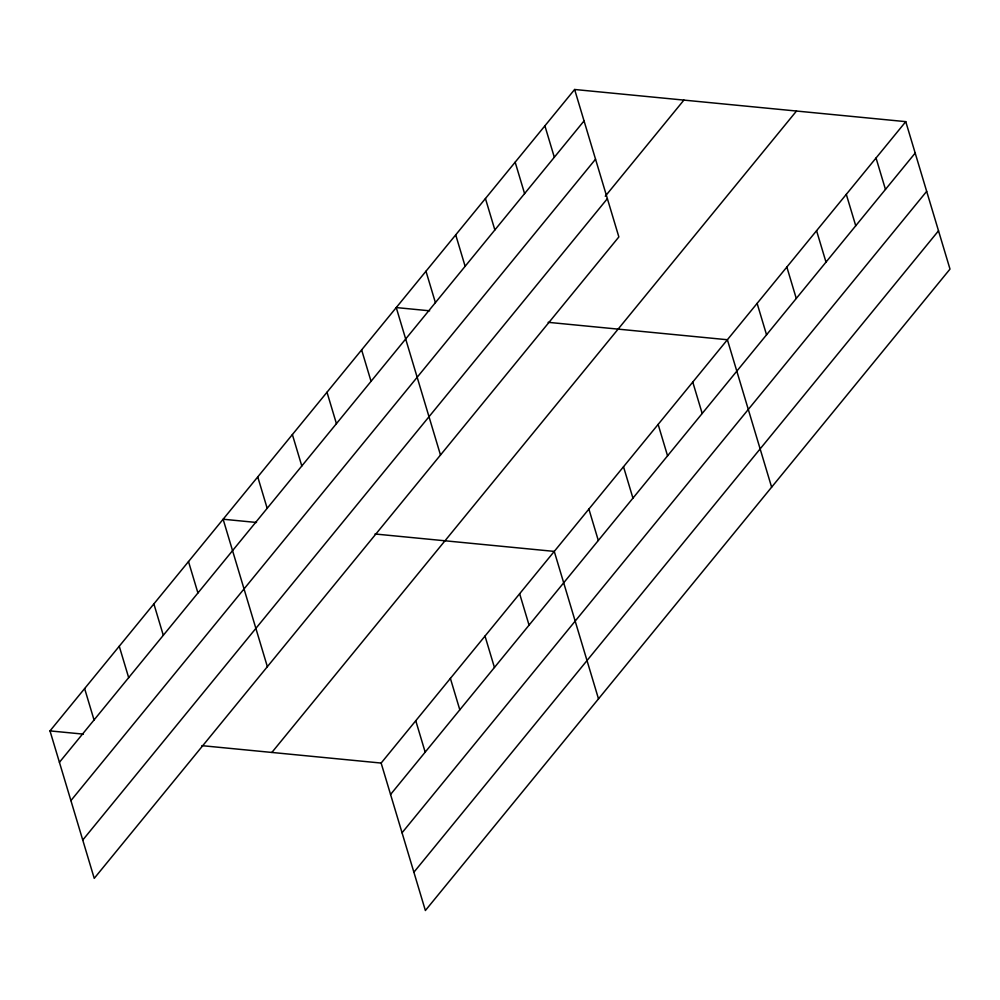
<?xml version="1.0" encoding="UTF-8"?>
<svg xmlns="http://www.w3.org/2000/svg" width="1000" height="1000" viewBox="0 0 1000 1000"><rect width="100%" height="100%" fill="white"/><g stroke="black" fill="none" stroke-linecap="round" stroke-linejoin="round"><path stroke-width="1.5" d="M574.625 89.488L618.862 236.938L94.237 878.35L50 730.9L574.625 89.488L905.763 121.65L950 269.1L425.375 910.512L381.138 763.062L905.763 121.65M59.425 762.312L584.05 120.913M70.912 800.6L595.538 159.2M605.262 196.25L683.9 100.1M82.75 840.05L607.375 198.65M271.863 752.45L796.488 111.037M390.562 794.475L915.188 153.075M402.05 832.775L926.675 191.363M413.888 872.225L938.512 230.812M429.637 310.812L396.25 307.562L440.487 455.012M548.125 322.325L727.387 339.738L771.625 487.188M256.512 522.475L223.125 519.225L267.362 666.688M375 533.987L554.263 551.4L598.5 698.85M50 730.9L83.387 734.137M201.875 745.65L381.138 763.062M876.038 158L885.462 189.425M846.3 194.35L855.738 225.775M816.575 230.7L826 262.113M786.85 267.038L796.275 298.463M757.125 303.387L766.55 334.812M692.763 382.062L702.188 413.488M658.138 424.4L667.562 455.825M544.9 125.838L554.325 157.262M623.513 466.725L632.938 498.15M515.163 162.188L524.587 193.6M588.888 509.062L598.312 540.487M485.438 198.525L494.862 229.95M455.712 234.875L465.138 266.3M425.975 271.225L435.412 302.638M519.637 593.725L529.062 625.15M485.012 636.062L494.438 667.487M361.625 349.9L371.05 381.325M450.387 678.388L459.812 709.812M327 392.238L336.425 423.65M415.763 720.725L425.188 752.15M292.375 434.562L301.8 465.988M257.75 476.9L267.175 508.325M188.5 561.562L197.925 592.987M153.875 603.9L163.3 635.312M119.25 646.225L128.675 677.65M84.625 688.562L94.05 719.987"/></g></svg>
